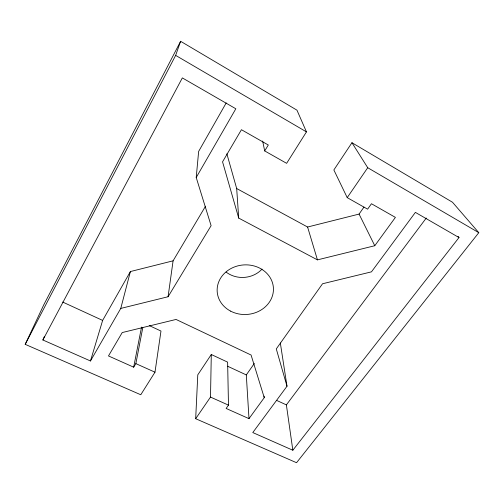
<?xml version="1.0" encoding="UTF-8"?>
<svg xmlns="http://www.w3.org/2000/svg" width="504" height="504" viewBox="0 0 504 504"><rect width="100%" height="100%" fill="white"/><g stroke="black" fill="none" stroke-linecap="round" stroke-linejoin="round"><path stroke-width="0.76" d="M149.222 325.559L160.978 331.046L154.986 372.191L140.767 394.758L25.2 344.339L43.81 304.756L180.615 41.29L296.951 110.162L306.457 131.884L286.631 163.334L264.695 150.923L268.311 145.007L241.435 129.711L222.554 161.834L238.713 218.093L317.444 259.875L374.781 245.725L395.401 217.382L371.442 203.736L367.611 209.166L347.218 197.631L333.862 169.955L351.95 142.72L452.498 202.249L478.8 232.684L296.541 462.71L195.678 418.711L210.508 397.076L211.289 354.514L227.625 362.13L228.482 405.134L226.145 408.454L248.995 418.654L264.253 397.675L264.102 396.131M195.678 418.711L197.782 374.844L211.289 354.514M44.421 336.42L42.884 339.986L90.468 360.977L120.765 308.423L168.071 296.743L211.107 225.672L196.22 177.496L198.645 151.421L226.208 102.904M168.071 296.743L173.093 260.826L205.519 206.218M264.253 397.675L251.08 355.03L176.053 319.448L122.22 332.558L108.48 355.937L133.673 367.183L135.853 363.617L142.802 327.581M133.673 367.183L141.542 327.077M120.765 308.423L130.391 271.555L173.093 260.826M90.468 360.977L102.633 320.412L130.391 271.555M25.2 344.339L175.65 55.377L180.615 41.29M42.884 339.986L182.341 77.906L235.834 108.776L196.22 177.496M347.218 197.631L367.725 167.719L351.95 142.72M248.995 418.654L246.298 374.919L254.331 363.466M226.869 153.815L236.678 188.528L307.585 227.021L359.069 214.08L363.957 207.106M280.337 343.01L287.003 386.228L252.787 432.564L292.837 450.229L459.005 237.554L458.035 236.319M292.837 450.229L286.379 404.882L426.283 218.024M135.853 363.617L154.986 372.191M210.508 397.076L228.482 405.134M62.685 302.053L102.633 320.412M276.526 400.352L286.379 404.882M227.581 366.219L246.298 374.919M459.005 237.554L415.384 212.386L371.473 271.845L322.547 283.758L276.286 348.919L287.003 386.228M175.65 55.377L306.457 131.884M367.725 167.719L478.8 232.684M359.069 214.08L374.781 245.725M307.585 227.021L317.444 259.875M262.634 141.044L264.695 150.923M236.678 188.528L238.713 218.093M262.042 269.111A25.395 22.97 -4.2 0 1 226.094 272.072M230.599 311.119A28.174 24.822 -4.2 0 0 273.439 289.869A28.174 24.822 -4.2 0 0 231.846 268.09A28.174 24.822 -4.2 0 0 230.599 311.119"/></g></svg>
